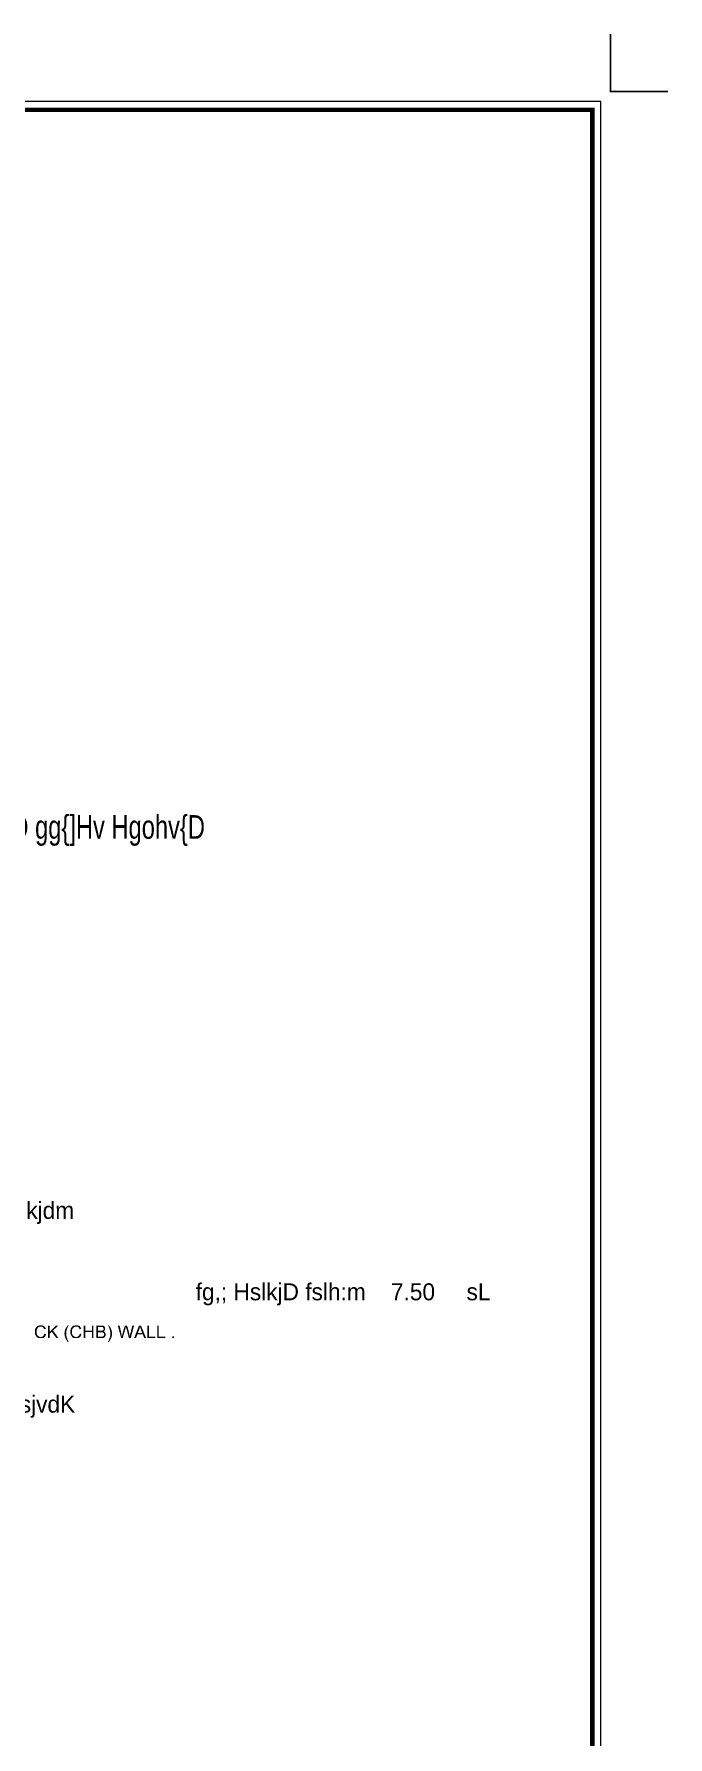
# Model space of a CAD drawing. Header units: inches. Extents: x -351 to 2582, y -266 to 144.
# Drawn here: x 512.62 to 519.24, y -64.09 to -46.3 of the extents above; entities that cross this region are included whole.
import ezdxf
from ezdxf.enums import TextEntityAlignment as Align

# ---------------------------------------------------------------- set-up
doc = ezdxf.new("R2010")
doc.units = ezdxf.units.IN
doc.header["$MEASUREMENT"] = 0
for name, color, linetype, lineweight in [('a-text 2', 7, 'Continuous', 13), ('Frame', 43, 'Continuous', 9), ('Text 2', 7, 'Continuous', 9)]:
    doc.layers.add(name, color=color, linetype=linetype, lineweight=lineweight)
for name, color, linetype in [('border', 30, 'Continuous'), ('LOGO', 7, 'Continuous'), ('PDF_Solid Fills', 7, 'Continuous')]:
    doc.layers.add(name, color=color, linetype=linetype)
doc.styles.add('SOSA', font='sosa.shx', dxfattribs={"width": 0.75})
doc.styles.add('XARB', font='xarb.shx', dxfattribs={"width": 0.75, "height": 0.5})

# ---------------------------------------------------------------- blocks, each defined once
blk = doc.blocks.new('ewrew')
at = {"layer": 'PDF_Solid Fills', "transparency": 33554559}
for points in [[(9312.329, 5140.336), (9312.351, 5140.327), (9312.351, 5140.327), (9312.351, 5140.323), (9312.351, 5140.318), (9312.351, 5140.318), (9312.351, 5140.314), (9312.347, 5140.314), (9312.347, 5140.309), (9312.347, 5140.309), (9312.347, 5140.305), (9312.342, 5140.305), (9312.342, 5140.3), (9312.342, 5140.3), (9312.338, 5140.296), (9312.338, 5140.296), (9312.338, 5140.292), (9312.333, 5140.292), (9312.333, 5140.292), (9312.333, 5140.287), (9312.329, 5140.287), (9312.329, 5140.287), (9312.324, 5140.283), (9312.324, 5140.283), (9312.324, 5140.283), (9312.32, 5140.278), (9312.32, 5140.278), (9312.32, 5140.278), (9312.316, 5140.278), (9312.316, 5140.274), (9312.311, 5140.274), (9312.311, 5140.274), (9312.307, 5140.274), (9312.307, 5140.27), (9312.302, 5140.27), (9312.298, 5140.27), (9312.298, 5140.27), (9312.293, 5140.27), (9312.293, 5140.27), (9312.289, 5140.27), (9312.289, 5140.27), (9312.285, 5140.27), (9312.28, 5140.27), (9312.28, 5140.27), (9312.276, 5140.27), (9312.276, 5140.27), (9312.271, 5140.27), (9312.267, 5140.27), (9312.267, 5140.27), (9312.262, 5140.27), (9312.262, 5140.27), (9312.258, 5140.27), (9312.254, 5140.27), (9312.254, 5140.27), (9312.249, 5140.27), (9312.249, 5140.27), (9312.245, 5140.274), (9312.245, 5140.274), (9312.24, 5140.274), (9312.24, 5140.274), (9312.236, 5140.274), (9312.236, 5140.278), (9312.231, 5140.278), (9312.231, 5140.278), (9312.231, 5140.278), (9312.227, 5140.283), (9312.227, 5140.283), (9312.223, 5140.283), (9312.223, 5140.287), (9312.218, 5140.287), (9312.218, 5140.287), (9312.218, 5140.292), (9312.214, 5140.292), (9312.214, 5140.296), (9312.214, 5140.296), (9312.209, 5140.296), (9312.209, 5140.3), (9312.209, 5140.3), (9312.205, 5140.305), (9312.205, 5140.305), (9312.205, 5140.309), (9312.205, 5140.309), (9312.2, 5140.314), (9312.2, 5140.314), (9312.2, 5140.318), (9312.2, 5140.318), (9312.2, 5140.323), (9312.2, 5140.323), (9312.196, 5140.327), (9312.196, 5140.327), (9312.196, 5140.331), (9312.196, 5140.331), (9312.196, 5140.336), (9312.196, 5140.336), (9312.196, 5140.34), (9312.192, 5140.345), (9312.192, 5140.345), (9312.192, 5140.349), (9312.192, 5140.349), (9312.192, 5140.354), (9312.192, 5140.354), (9312.192, 5140.358), (9312.192, 5140.362), (9312.192, 5140.362), (9312.192, 5140.367), (9312.192, 5140.367), (9312.192, 5140.371), (9312.192, 5140.376), (9312.192, 5140.376), (9312.192, 5140.38), (9312.192, 5140.38), (9312.196, 5140.385), (9312.196, 5140.385), (9312.196, 5140.389), (9312.196, 5140.393), (9312.196, 5140.393), (9312.196, 5140.398), (9312.196, 5140.398), (9312.196, 5140.402), (9312.2, 5140.402), (9312.2, 5140.407), (9312.2, 5140.407), (9312.2, 5140.411), (9312.205, 5140.411), (9312.205, 5140.411), (9312.205, 5140.416), (9312.205, 5140.416), (9312.205, 5140.42), (9312.209, 5140.42), (9312.209, 5140.424), (9312.209, 5140.424), (9312.214, 5140.429), (9312.214, 5140.429), (9312.218, 5140.429), (9312.218, 5140.433), (9312.218, 5140.433), (9312.223, 5140.438), (9312.223, 5140.438), (9312.227, 5140.438), (9312.227, 5140.442), (9312.231, 5140.442), (9312.231, 5140.442), (9312.236, 5140.447), (9312.236, 5140.447), (9312.236, 5140.447), (9312.24, 5140.447), (9312.24, 5140.447), (9312.245, 5140.447), (9312.245, 5140.451), (9312.249, 5140.451), (9312.249, 5140.451), (9312.254, 5140.451), (9312.254, 5140.451), (9312.258, 5140.451), (9312.258, 5140.455), (9312.262, 5140.455), (9312.267, 5140.455), (9312.267, 5140.455), (9312.271, 5140.455), (9312.271, 5140.455), (9312.276, 5140.455), (9312.276, 5140.455), (9312.28, 5140.455), (9312.28, 5140.455), (9312.285, 5140.455), (9312.285, 5140.455), (9312.289, 5140.455), (9312.293, 5140.455), (9312.293, 5140.455), (9312.298, 5140.455), (9312.298, 5140.451), (9312.302, 5140.451), (9312.302, 5140.451), (9312.307, 5140.451), (9312.307, 5140.451), (9312.311, 5140.451), (9312.311, 5140.447), (9312.316, 5140.447), (9312.316, 5140.447), (9312.32, 5140.447), (9312.32, 5140.442), (9312.324, 5140.442), (9312.324, 5140.442), (9312.324, 5140.442), (9312.329, 5140.438), (9312.329, 5140.438), (9312.333, 5140.433), (9312.333, 5140.433), (9312.333, 5140.433), (9312.338, 5140.429), (9312.338, 5140.429), (9312.338, 5140.424), (9312.342, 5140.424), (9312.342, 5140.42), (9312.342, 5140.42), (9312.342, 5140.416), (9312.347, 5140.416), (9312.347, 5140.411), (9312.347, 5140.411), (9312.347, 5140.407), (9312.351, 5140.407), (9312.351, 5140.402), (9312.351, 5140.402), (9312.324, 5140.398), (9312.324, 5140.398), (9312.324, 5140.402), (9312.324, 5140.407), (9312.32, 5140.407), (9312.32, 5140.411), (9312.32, 5140.411), (9312.32, 5140.416), (9312.316, 5140.416), (9312.316, 5140.42), (9312.316, 5140.42), (9312.311, 5140.42), (9312.311, 5140.424), (9312.311, 5140.424), (9312.307, 5140.424), (9312.307, 5140.429), (9312.302, 5140.429), (9312.302, 5140.429), (9312.298, 5140.429), (9312.298, 5140.433), (9312.293, 5140.433), (9312.293, 5140.433), (9312.289, 5140.433), (9312.289, 5140.433), (9312.285, 5140.433), (9312.285, 5140.433), (9312.28, 5140.433), (9312.276, 5140.433), (9312.276, 5140.433), (9312.271, 5140.433), (9312.271, 5140.433), (9312.267, 5140.433), (9312.262, 5140.433), (9312.262, 5140.433), (9312.258, 5140.433), (9312.258, 5140.433), (9312.254, 5140.429), (9312.254, 5140.429), (9312.249, 5140.429), (9312.249, 5140.429), (9312.245, 5140.429), (9312.245, 5140.424), (9312.245, 5140.424), (9312.24, 5140.424), (9312.24, 5140.42), (9312.236, 5140.42), (9312.236, 5140.42), (9312.231, 5140.416), (9312.231, 5140.416), (9312.231, 5140.411), (9312.227, 5140.411), (9312.227, 5140.407), (9312.227, 5140.407), (9312.227, 5140.402), (9312.223, 5140.402), (9312.223, 5140.398), (9312.223, 5140.398), (9312.223, 5140.393), (9312.223, 5140.393), (9312.223, 5140.389), (9312.218, 5140.389), (9312.218, 5140.385), (9312.218, 5140.385), (9312.218, 5140.38), (9312.218, 5140.38), (9312.218, 5140.376), (9312.218, 5140.371), (9312.218, 5140.371), (9312.218, 5140.367), (9312.218, 5140.367), (9312.218, 5140.362), (9312.218, 5140.362), (9312.218, 5140.358), (9312.218, 5140.358), (9312.218, 5140.354), (9312.218, 5140.354), (9312.218, 5140.349), (9312.218, 5140.345), (9312.218, 5140.345), (9312.218, 5140.34), (9312.218, 5140.34), (9312.218, 5140.336), (9312.218, 5140.336), (9312.223, 5140.331), (9312.223, 5140.331), (9312.223, 5140.327), (9312.223, 5140.327), (9312.223, 5140.323), (9312.223, 5140.323), (9312.227, 5140.318), (9312.227, 5140.318), (9312.227, 5140.314), (9312.227, 5140.314), (9312.231, 5140.309), (9312.231, 5140.309), (9312.231, 5140.305), (9312.236, 5140.305), (9312.236, 5140.305), (9312.236, 5140.3), (9312.24, 5140.3), (9312.24, 5140.3), (9312.245, 5140.296), (9312.245, 5140.296), (9312.249, 5140.296), (9312.249, 5140.296), (9312.254, 5140.292), (9312.254, 5140.292), (9312.258, 5140.292), (9312.258, 5140.292), (9312.262, 5140.292), (9312.262, 5140.287), (9312.267, 5140.287), (9312.267, 5140.287), (9312.271, 5140.287), (9312.271, 5140.287), (9312.276, 5140.287), (9312.28, 5140.287), (9312.28, 5140.287), (9312.285, 5140.287), (9312.285, 5140.287), (9312.289, 5140.287), (9312.289, 5140.292), (9312.293, 5140.292), (9312.298, 5140.292), (9312.298, 5140.292), (9312.302, 5140.292), (9312.302, 5140.296), (9312.302, 5140.296), (9312.307, 5140.296), (9312.307, 5140.3), (9312.311, 5140.3), (9312.311, 5140.3), (9312.311, 5140.3), (9312.316, 5140.305), (9312.316, 5140.305), (9312.316, 5140.309), (9312.32, 5140.309), (9312.32, 5140.314), (9312.32, 5140.314), (9312.324, 5140.318), (9312.324, 5140.318), (9312.324, 5140.323), (9312.324, 5140.323), (9312.329, 5140.327), (9312.329, 5140.327), (9312.329, 5140.331), (9312.329, 5140.336), (9312.329, 5140.336)], [(9312.382, 5140.27), (9312.382, 5140.451), (9312.404, 5140.451), (9312.404, 5140.362), (9312.497, 5140.451), (9312.528, 5140.451), (9312.453, 5140.38), (9312.532, 5140.27), (9312.501, 5140.27), (9312.435, 5140.362), (9312.404, 5140.331), (9312.404, 5140.27)], [(9312.661, 5140.216), (9312.661, 5140.221), (9312.661, 5140.221), (9312.656, 5140.221), (9312.656, 5140.225), (9312.656, 5140.225), (9312.652, 5140.23), (9312.652, 5140.23), (9312.652, 5140.234), (9312.652, 5140.234), (9312.647, 5140.239), (9312.647, 5140.239), (9312.647, 5140.243), (9312.643, 5140.243), (9312.643, 5140.247), (9312.643, 5140.247), (9312.643, 5140.252), (9312.639, 5140.252), (9312.639, 5140.256), (9312.639, 5140.256), (9312.634, 5140.261), (9312.634, 5140.261), (9312.634, 5140.265), (9312.634, 5140.265), (9312.63, 5140.27), (9312.63, 5140.27), (9312.63, 5140.274), (9312.63, 5140.278), (9312.63, 5140.278), (9312.625, 5140.283), (9312.625, 5140.283), (9312.625, 5140.287), (9312.625, 5140.287), (9312.625, 5140.292), (9312.625, 5140.292), (9312.625, 5140.296), (9312.621, 5140.296), (9312.621, 5140.3), (9312.621, 5140.305), (9312.621, 5140.305), (9312.621, 5140.309), (9312.621, 5140.309), (9312.621, 5140.314), (9312.621, 5140.314), (9312.621, 5140.318), (9312.621, 5140.323), (9312.621, 5140.323), (9312.616, 5140.327), (9312.616, 5140.327), (9312.616, 5140.331), (9312.616, 5140.331), (9312.616, 5140.336), (9312.616, 5140.336), (9312.616, 5140.34), (9312.616, 5140.34), (9312.616, 5140.345), (9312.616, 5140.345), (9312.621, 5140.349), (9312.621, 5140.354), (9312.621, 5140.354), (9312.621, 5140.358), (9312.621, 5140.358), (9312.621, 5140.362), (9312.621, 5140.362), (9312.621, 5140.367), (9312.621, 5140.371), (9312.621, 5140.371), (9312.621, 5140.376), (9312.621, 5140.376), (9312.625, 5140.38), (9312.625, 5140.38), (9312.625, 5140.385), (9312.625, 5140.385), (9312.625, 5140.389), (9312.625, 5140.389), (9312.63, 5140.393), (9312.63, 5140.393), (9312.63, 5140.398), (9312.63, 5140.398), (9312.63, 5140.402), (9312.634, 5140.402), (9312.634, 5140.407), (9312.634, 5140.407), (9312.634, 5140.411), (9312.634, 5140.411), (9312.639, 5140.416), (9312.639, 5140.416), (9312.639, 5140.42), (9312.639, 5140.42), (9312.643, 5140.424), (9312.643, 5140.424), (9312.643, 5140.429), (9312.647, 5140.429), (9312.647, 5140.433), (9312.647, 5140.433), (9312.652, 5140.438), (9312.652, 5140.438), (9312.652, 5140.442), (9312.656, 5140.442), (9312.656, 5140.447), (9312.656, 5140.447), (9312.661, 5140.451), (9312.661, 5140.451), (9312.661, 5140.455), (9312.661, 5140.455), (9312.678, 5140.455), (9312.678, 5140.451), (9312.674, 5140.451), (9312.674, 5140.447), (9312.67, 5140.442), (9312.67, 5140.442), (9312.67, 5140.438), (9312.67, 5140.438), (9312.665, 5140.433), (9312.665, 5140.433), (9312.665, 5140.429), (9312.661, 5140.429), (9312.661, 5140.424), (9312.661, 5140.424), (9312.661, 5140.42), (9312.661, 5140.42), (9312.661, 5140.42), (9312.656, 5140.42), (9312.656, 5140.416), (9312.656, 5140.416), (9312.656, 5140.411), (9312.656, 5140.411), (9312.652, 5140.407), (9312.652, 5140.402), (9312.652, 5140.402), (9312.652, 5140.398), (9312.652, 5140.398), (9312.652, 5140.393), (9312.647, 5140.393), (9312.647, 5140.389), (9312.647, 5140.389), (9312.647, 5140.385), (9312.647, 5140.385), (9312.647, 5140.38), (9312.647, 5140.376), (9312.643, 5140.376), (9312.643, 5140.371), (9312.643, 5140.371), (9312.643, 5140.367), (9312.643, 5140.367), (9312.643, 5140.362), (9312.643, 5140.358), (9312.643, 5140.358), (9312.643, 5140.354), (9312.643, 5140.354), (9312.643, 5140.349), (9312.643, 5140.349), (9312.643, 5140.345), (9312.643, 5140.34), (9312.643, 5140.34), (9312.643, 5140.336), (9312.643, 5140.336), (9312.643, 5140.336), (9312.643, 5140.331), (9312.643, 5140.327), (9312.643, 5140.327), (9312.643, 5140.323), (9312.643, 5140.323), (9312.643, 5140.318), (9312.643, 5140.318), (9312.643, 5140.314), (9312.643, 5140.314), (9312.643, 5140.309), (9312.643, 5140.309), (9312.643, 5140.305), (9312.643, 5140.305), (9312.643, 5140.3), (9312.643, 5140.296), (9312.647, 5140.296), (9312.647, 5140.292), (9312.647, 5140.292), (9312.647, 5140.287), (9312.647, 5140.287), (9312.647, 5140.283), (9312.647, 5140.283), (9312.652, 5140.278), (9312.652, 5140.278), (9312.652, 5140.274), (9312.652, 5140.274), (9312.652, 5140.27), (9312.652, 5140.27), (9312.656, 5140.265), (9312.656, 5140.261), (9312.656, 5140.261), (9312.656, 5140.256), (9312.656, 5140.256), (9312.661, 5140.252), (9312.661, 5140.252), (9312.661, 5140.247), (9312.661, 5140.247), (9312.665, 5140.243), (9312.665, 5140.243), (9312.665, 5140.239), (9312.665, 5140.239), (9312.67, 5140.234), (9312.67, 5140.23), (9312.67, 5140.23), (9312.674, 5140.225), (9312.674, 5140.225), (9312.674, 5140.221), (9312.678, 5140.221), (9312.678, 5140.216), (9312.678, 5140.216)], [(9312.838, 5140.336), (9312.86, 5140.327), (9312.86, 5140.327), (9312.86, 5140.323), (9312.86, 5140.318), (9312.855, 5140.318), (9312.855, 5140.314), (9312.855, 5140.314), (9312.855, 5140.309), (9312.855, 5140.309), (9312.851, 5140.305), (9312.851, 5140.305), (9312.851, 5140.3), (9312.847, 5140.3), (9312.847, 5140.296), (9312.847, 5140.296), (9312.847, 5140.292), (9312.842, 5140.292), (9312.842, 5140.292), (9312.838, 5140.287), (9312.838, 5140.287), (9312.838, 5140.287), (9312.833, 5140.283), (9312.833, 5140.283), (9312.833, 5140.283), (9312.829, 5140.278), (9312.829, 5140.278), (9312.824, 5140.278), (9312.824, 5140.278), (9312.82, 5140.274), (9312.82, 5140.274), (9312.816, 5140.274), (9312.816, 5140.274), (9312.811, 5140.27), (9312.811, 5140.27), (9312.807, 5140.27), (9312.807, 5140.27), (9312.802, 5140.27), (9312.802, 5140.27), (9312.798, 5140.27), (9312.793, 5140.27), (9312.793, 5140.27), (9312.789, 5140.27), (9312.789, 5140.27), (9312.785, 5140.27), (9312.785, 5140.27), (9312.78, 5140.27), (9312.776, 5140.27), (9312.776, 5140.27), (9312.771, 5140.27), (9312.767, 5140.27), (9312.767, 5140.27), (9312.762, 5140.27), (9312.762, 5140.27), (9312.758, 5140.27), (9312.758, 5140.27), (9312.754, 5140.274), (9312.754, 5140.274), (9312.749, 5140.274), (9312.749, 5140.274), (9312.745, 5140.274), (9312.745, 5140.278), (9312.74, 5140.278), (9312.74, 5140.278), (9312.736, 5140.278), (9312.736, 5140.283), (9312.736, 5140.283), (9312.731, 5140.283), (9312.731, 5140.287), (9312.727, 5140.287), (9312.727, 5140.287), (9312.723, 5140.292), (9312.723, 5140.292), (9312.723, 5140.296), (9312.718, 5140.296), (9312.718, 5140.296), (9312.718, 5140.3), (9312.714, 5140.3), (9312.714, 5140.305), (9312.714, 5140.305), (9312.714, 5140.309), (9312.709, 5140.309), (9312.709, 5140.314), (9312.709, 5140.314), (9312.709, 5140.318), (9312.709, 5140.318), (9312.705, 5140.323), (9312.705, 5140.323), (9312.705, 5140.327), (9312.705, 5140.327), (9312.705, 5140.331), (9312.705, 5140.331), (9312.705, 5140.336), (9312.7, 5140.336), (9312.7, 5140.34), (9312.7, 5140.345), (9312.7, 5140.345), (9312.7, 5140.349), (9312.7, 5140.349), (9312.7, 5140.354), (9312.7, 5140.354), (9312.7, 5140.358), (9312.7, 5140.362), (9312.7, 5140.362), (9312.7, 5140.367), (9312.7, 5140.367), (9312.7, 5140.371), (9312.7, 5140.376), (9312.7, 5140.376), (9312.7, 5140.38), (9312.7, 5140.38), (9312.7, 5140.385), (9312.7, 5140.385), (9312.705, 5140.389), (9312.705, 5140.393), (9312.705, 5140.393), (9312.705, 5140.398), (9312.705, 5140.398), (9312.705, 5140.402), (9312.705, 5140.402), (9312.709, 5140.407), (9312.709, 5140.407), (9312.709, 5140.411), (9312.709, 5140.411), (9312.709, 5140.411), (9312.714, 5140.416), (9312.714, 5140.416), (9312.714, 5140.42), (9312.718, 5140.42), (9312.718, 5140.424), (9312.718, 5140.424), (9312.723, 5140.429), (9312.723, 5140.429), (9312.723, 5140.429), (9312.727, 5140.433), (9312.727, 5140.433), (9312.731, 5140.438), (9312.731, 5140.438), (9312.731, 5140.438), (9312.736, 5140.442), (9312.736, 5140.442), (9312.74, 5140.442), (9312.74, 5140.447), (9312.74, 5140.447), (9312.745, 5140.447), (9312.745, 5140.447), (9312.749, 5140.447), (9312.749, 5140.447), (9312.754, 5140.451), (9312.754, 5140.451), (9312.758, 5140.451), (9312.762, 5140.451), (9312.762, 5140.451), (9312.767, 5140.451), (9312.767, 5140.455), (9312.771, 5140.455), (9312.771, 5140.455), (9312.776, 5140.455), (9312.776, 5140.455), (9312.78, 5140.455), (9312.785, 5140.455), (9312.785, 5140.455), (9312.785, 5140.455), (9312.789, 5140.455), (9312.793, 5140.455), (9312.793, 5140.455), (9312.798, 5140.455), (9312.798, 5140.455), (9312.802, 5140.455), (9312.802, 5140.455), (9312.807, 5140.451), (9312.811, 5140.451), (9312.811, 5140.451), (9312.816, 5140.451), (9312.816, 5140.451), (9312.82, 5140.451), (9312.82, 5140.447), (9312.824, 5140.447), (9312.824, 5140.447), (9312.829, 5140.447), (9312.829, 5140.442), (9312.829, 5140.442), (9312.833, 5140.442), (9312.833, 5140.442), (9312.838, 5140.438), (9312.838, 5140.438), (9312.838, 5140.433), (9312.842, 5140.433), (9312.842, 5140.433), (9312.842, 5140.429), (9312.847, 5140.429), (9312.847, 5140.424), (9312.847, 5140.424), (9312.851, 5140.42), (9312.851, 5140.42), (9312.851, 5140.416), (9312.851, 5140.416), (9312.855, 5140.411), (9312.855, 5140.411), (9312.855, 5140.407), (9312.855, 5140.407), (9312.86, 5140.402), (9312.86, 5140.402), (9312.833, 5140.398), (9312.833, 5140.398), (9312.833, 5140.402), (9312.829, 5140.407), (9312.829, 5140.407), (9312.829, 5140.411), (9312.829, 5140.411), (9312.824, 5140.416), (9312.824, 5140.416), (9312.824, 5140.42), (9312.82, 5140.42), (9312.82, 5140.42), (9312.82, 5140.424), (9312.816, 5140.424), (9312.816, 5140.424), (9312.816, 5140.429), (9312.811, 5140.429), (9312.811, 5140.429), (9312.807, 5140.429), (9312.807, 5140.433), (9312.802, 5140.433), (9312.802, 5140.433), (9312.798, 5140.433), (9312.798, 5140.433), (9312.793, 5140.433), (9312.789, 5140.433), (9312.789, 5140.433), (9312.785, 5140.433), (9312.785, 5140.433), (9312.78, 5140.433), (9312.776, 5140.433), (9312.776, 5140.433), (9312.771, 5140.433), (9312.771, 5140.433), (9312.767, 5140.433), (9312.767, 5140.433), (9312.762, 5140.429), (9312.758, 5140.429), (9312.758, 5140.429), (9312.758, 5140.429), (9312.754, 5140.429), (9312.754, 5140.424), (9312.749, 5140.424), (9312.749, 5140.424), (9312.745, 5140.42), (9312.745, 5140.42), (9312.745, 5140.42), (9312.74, 5140.416), (9312.74, 5140.416), (9312.736, 5140.411), (9312.736, 5140.411), (9312.736, 5140.407), (9312.736, 5140.407), (9312.731, 5140.402), (9312.731, 5140.402), (9312.731, 5140.398), (9312.731, 5140.398), (9312.731, 5140.393), (9312.727, 5140.393), (9312.727, 5140.389), (9312.727, 5140.389), (9312.727, 5140.385), (9312.727, 5140.385), (9312.727, 5140.38), (9312.727, 5140.38), (9312.727, 5140.376), (9312.727, 5140.371), (9312.727, 5140.371), (9312.727, 5140.367), (9312.727, 5140.367), (9312.727, 5140.362), (9312.727, 5140.362), (9312.727, 5140.358), (9312.727, 5140.358), (9312.727, 5140.354), (9312.727, 5140.354), (9312.727, 5140.349), (9312.727, 5140.345), (9312.727, 5140.345), (9312.727, 5140.34), (9312.727, 5140.34), (9312.727, 5140.336), (9312.727, 5140.336), (9312.727, 5140.331), (9312.727, 5140.331), (9312.731, 5140.327), (9312.731, 5140.327), (9312.731, 5140.323), (9312.731, 5140.323), (9312.731, 5140.318), (9312.736, 5140.318), (9312.736, 5140.314), (9312.736, 5140.314), (9312.736, 5140.309), (9312.74, 5140.309), (9312.74, 5140.305), (9312.74, 5140.305), (9312.745, 5140.305), (9312.745, 5140.3), (9312.749, 5140.3), (9312.749, 5140.3), (9312.754, 5140.296), (9312.754, 5140.296), (9312.754, 5140.296), (9312.758, 5140.296), (9312.758, 5140.292), (9312.762, 5140.292), (9312.762, 5140.292), (9312.767, 5140.292), (9312.767, 5140.292), (9312.771, 5140.287), (9312.776, 5140.287), (9312.776, 5140.287), (9312.78, 5140.287), (9312.78, 5140.287), (9312.785, 5140.287), (9312.785, 5140.287), (9312.789, 5140.287), (9312.793, 5140.287), (9312.793, 5140.287), (9312.798, 5140.287), (9312.798, 5140.292), (9312.802, 5140.292), (9312.802, 5140.292), (9312.807, 5140.292), (9312.807, 5140.292), (9312.811, 5140.296), (9312.811, 5140.296), (9312.816, 5140.296), (9312.816, 5140.3), (9312.82, 5140.3), (9312.82, 5140.3), (9312.82, 5140.3), (9312.824, 5140.305), (9312.824, 5140.305), (9312.824, 5140.309), (9312.829, 5140.309), (9312.829, 5140.314), (9312.829, 5140.314), (9312.829, 5140.318), (9312.833, 5140.318), (9312.833, 5140.323), (9312.833, 5140.323), (9312.833, 5140.327), (9312.833, 5140.327), (9312.838, 5140.331), (9312.838, 5140.336), (9312.838, 5140.336)], [(9312.891, 5140.27), (9312.891, 5140.451), (9312.917, 5140.451), (9312.917, 5140.376), (9313.01, 5140.376), (9313.01, 5140.451), (9313.032, 5140.451), (9313.032, 5140.27), (9313.01, 5140.27), (9313.01, 5140.358), (9312.917, 5140.358), (9312.917, 5140.27)], [(9313.254, 5140.216), (9313.24, 5140.216), (9313.24, 5140.221), (9313.24, 5140.221), (9313.245, 5140.225), (9313.245, 5140.225), (9313.245, 5140.23), (9313.249, 5140.23), (9313.249, 5140.234), (9313.249, 5140.234), (9313.249, 5140.239), (9313.254, 5140.239), (9313.254, 5140.243), (9313.254, 5140.247), (9313.254, 5140.247), (9313.258, 5140.252), (9313.258, 5140.252), (9313.258, 5140.256), (9313.258, 5140.256), (9313.262, 5140.261), (9313.262, 5140.261), (9313.262, 5140.265), (9313.262, 5140.265), (9313.262, 5140.27), (9313.267, 5140.27), (9313.267, 5140.274), (9313.267, 5140.278), (9313.267, 5140.278), (9313.267, 5140.283), (9313.267, 5140.283), (9313.271, 5140.287), (9313.271, 5140.287), (9313.271, 5140.292), (9313.271, 5140.292), (9313.271, 5140.296), (9313.271, 5140.296), (9313.271, 5140.3), (9313.271, 5140.3), (9313.271, 5140.305), (9313.276, 5140.305), (9313.276, 5140.309), (9313.276, 5140.314), (9313.276, 5140.314), (9313.276, 5140.318), (9313.276, 5140.318), (9313.276, 5140.323), (9313.276, 5140.323), (9313.276, 5140.327), (9313.276, 5140.327), (9313.276, 5140.331), (9313.276, 5140.331), (9313.276, 5140.336), (9313.276, 5140.336), (9313.276, 5140.34), (9313.276, 5140.34), (9313.276, 5140.345), (9313.276, 5140.345), (9313.276, 5140.349), (9313.276, 5140.354), (9313.276, 5140.354), (9313.276, 5140.358), (9313.276, 5140.358), (9313.276, 5140.362), (9313.276, 5140.362), (9313.276, 5140.367), (9313.271, 5140.367), (9313.271, 5140.371), (9313.271, 5140.376), (9313.271, 5140.376), (9313.271, 5140.38), (9313.271, 5140.38), (9313.271, 5140.385), (9313.271, 5140.385), (9313.271, 5140.389), (9313.267, 5140.389), (9313.267, 5140.393), (9313.267, 5140.393), (9313.267, 5140.398), (9313.267, 5140.398), (9313.267, 5140.402), (9313.262, 5140.407), (9313.262, 5140.407), (9313.262, 5140.411), (9313.262, 5140.411), (9313.262, 5140.416), (9313.258, 5140.416), (9313.258, 5140.42), (9313.258, 5140.42), (9313.258, 5140.42), (9313.258, 5140.424), (9313.258, 5140.424), (9313.254, 5140.424), (9313.254, 5140.429), (9313.254, 5140.429), (9313.254, 5140.433), (9313.249, 5140.433), (9313.249, 5140.438), (9313.249, 5140.438), (9313.245, 5140.442), (9313.245, 5140.447), (9313.245, 5140.447), (9313.24, 5140.451), (9313.24, 5140.455), (9313.24, 5140.455), (9313.254, 5140.455), (9313.258, 5140.451), (9313.258, 5140.451), (9313.258, 5140.447), (9313.262, 5140.447), (9313.262, 5140.442), (9313.262, 5140.442), (9313.267, 5140.438), (9313.267, 5140.438), (9313.267, 5140.433), (9313.271, 5140.433), (9313.271, 5140.429), (9313.271, 5140.429), (9313.276, 5140.424), (9313.276, 5140.424), (9313.276, 5140.42), (9313.276, 5140.42), (9313.28, 5140.416), (9313.28, 5140.416), (9313.28, 5140.411), (9313.28, 5140.411), (9313.285, 5140.407), (9313.285, 5140.407), (9313.285, 5140.402), (9313.285, 5140.402), (9313.285, 5140.398), (9313.289, 5140.398), (9313.289, 5140.393), (9313.289, 5140.393), (9313.289, 5140.393), (9313.289, 5140.389), (9313.289, 5140.389), (9313.293, 5140.385), (9313.293, 5140.385), (9313.293, 5140.38), (9313.293, 5140.38), (9313.293, 5140.376), (9313.293, 5140.371), (9313.293, 5140.371), (9313.298, 5140.367), (9313.298, 5140.367), (9313.298, 5140.362), (9313.298, 5140.362), (9313.298, 5140.358), (9313.298, 5140.358), (9313.298, 5140.354), (9313.298, 5140.349), (9313.298, 5140.349), (9313.298, 5140.345), (9313.298, 5140.345), (9313.298, 5140.34), (9313.298, 5140.34), (9313.298, 5140.336), (9313.298, 5140.336), (9313.298, 5140.331), (9313.298, 5140.327), (9313.298, 5140.327), (9313.298, 5140.323), (9313.298, 5140.323), (9313.298, 5140.318), (9313.298, 5140.318), (9313.298, 5140.314), (9313.298, 5140.309), (9313.298, 5140.309), (9313.298, 5140.305), (9313.298, 5140.305), (9313.293, 5140.3), (9313.293, 5140.3), (9313.293, 5140.296), (9313.293, 5140.292), (9313.293, 5140.292), (9313.293, 5140.287), (9313.293, 5140.287), (9313.289, 5140.283), (9313.289, 5140.283), (9313.289, 5140.278), (9313.289, 5140.278), (9313.289, 5140.274), (9313.285, 5140.274), (9313.285, 5140.27), (9313.285, 5140.27), (9313.285, 5140.265), (9313.285, 5140.265), (9313.28, 5140.261), (9313.28, 5140.261), (9313.28, 5140.256), (9313.28, 5140.256), (9313.276, 5140.252), (9313.276, 5140.252), (9313.276, 5140.247), (9313.276, 5140.247), (9313.271, 5140.243), (9313.271, 5140.243), (9313.271, 5140.239), (9313.267, 5140.239), (9313.267, 5140.234), (9313.267, 5140.234), (9313.262, 5140.23), (9313.262, 5140.23), (9313.262, 5140.225), (9313.262, 5140.225), (9313.258, 5140.221), (9313.258, 5140.221), (9313.258, 5140.216), (9313.254, 5140.216)], [(9313.431, 5140.27), (9313.382, 5140.451), (9313.408, 5140.451), (9313.435, 5140.331), (9313.435, 5140.331), (9313.435, 5140.327), (9313.435, 5140.327), (9313.435, 5140.323), (9313.435, 5140.323), (9313.439, 5140.318), (9313.439, 5140.314), (9313.439, 5140.314), (9313.439, 5140.309), (9313.439, 5140.309), (9313.439, 5140.305), (9313.439, 5140.305), (9313.439, 5140.3), (9313.439, 5140.296), (9313.444, 5140.296), (9313.444, 5140.3), (9313.444, 5140.305), (9313.444, 5140.309), (9313.444, 5140.309), (9313.448, 5140.314), (9313.448, 5140.318), (9313.448, 5140.318), (9313.448, 5140.323), (9313.448, 5140.323), (9313.448, 5140.327), (9313.448, 5140.327), (9313.448, 5140.327), (9313.448, 5140.327), (9313.448, 5140.331), (9313.484, 5140.451), (9313.515, 5140.451), (9313.541, 5140.362), (9313.541, 5140.358), (9313.541, 5140.354), (9313.541, 5140.354), (9313.541, 5140.349), (9313.541, 5140.349), (9313.546, 5140.345), (9313.546, 5140.34), (9313.546, 5140.34), (9313.546, 5140.336), (9313.546, 5140.336), (9313.546, 5140.331), (9313.546, 5140.331), (9313.55, 5140.327), (9313.55, 5140.323), (9313.55, 5140.323), (9313.55, 5140.318), (9313.55, 5140.318), (9313.55, 5140.314), (9313.55, 5140.314), (9313.55, 5140.309), (9313.55, 5140.309), (9313.554, 5140.305), (9313.554, 5140.3), (9313.554, 5140.3), (9313.554, 5140.296), (9313.554, 5140.296), (9313.554, 5140.296), (9313.554, 5140.3), (9313.554, 5140.3), (9313.554, 5140.305), (9313.554, 5140.309), (9313.559, 5140.309), (9313.559, 5140.314), (9313.559, 5140.314), (9313.559, 5140.318), (9313.559, 5140.318), (9313.559, 5140.323), (9313.559, 5140.323), (9313.559, 5140.327), (9313.563, 5140.331), (9313.563, 5140.331), (9313.563, 5140.336), (9313.59, 5140.451), (9313.616, 5140.451), (9313.568, 5140.27), (9313.541, 5140.27), (9313.506, 5140.411), (9313.501, 5140.411), (9313.501, 5140.416), (9313.501, 5140.42), (9313.501, 5140.42), (9313.501, 5140.424), (9313.501, 5140.424), (9313.497, 5140.429), (9313.497, 5140.429), (9313.497, 5140.429), (9313.497, 5140.429), (9313.497, 5140.424), (9313.497, 5140.42), (9313.497, 5140.42), (9313.497, 5140.416), (9313.493, 5140.416), (9313.493, 5140.411), (9313.493, 5140.411), (9313.493, 5140.411), (9313.453, 5140.27)], [(9313.807, 5140.27), (9313.807, 5140.451), (9313.829, 5140.451), (9313.829, 5140.292), (9313.922, 5140.292), (9313.922, 5140.27)], [(9313.948, 5140.27), (9313.948, 5140.451), (9313.97, 5140.451), (9313.97, 5140.292), (9314.063, 5140.292), (9314.063, 5140.27)], [(9314.165, 5140.27), (9314.165, 5140.296), (9314.187, 5140.296), (9314.187, 5140.27)]]:
    blk.add_hatch(color=256, dxfattribs=at).paths.add_polyline_path(points)
h = blk.add_hatch(color=256, dxfattribs=at)
h.paths.add_polyline_path([(9313.072, 5140.27), (9313.072, 5140.451), (9313.143, 5140.451), (9313.143, 5140.451), (9313.147, 5140.451), (9313.152, 5140.451), (9313.152, 5140.451), (9313.156, 5140.451), (9313.156, 5140.451), (9313.161, 5140.451), (9313.161, 5140.451), (9313.165, 5140.451), (9313.17, 5140.451), (9313.17, 5140.447), (9313.17, 5140.447), (9313.174, 5140.447), (9313.174, 5140.447), (9313.178, 5140.447), (9313.178, 5140.447), (9313.183, 5140.442), (9313.183, 5140.442), (9313.187, 5140.442), (9313.187, 5140.438), (9313.187, 5140.438), (9313.192, 5140.433), (9313.192, 5140.433), (9313.192, 5140.429), (9313.196, 5140.429), (9313.196, 5140.429), (9313.196, 5140.424), (9313.196, 5140.424), (9313.2, 5140.42), (9313.2, 5140.42), (9313.2, 5140.416), (9313.2, 5140.411), (9313.2, 5140.411), (9313.2, 5140.407), (9313.2, 5140.407), (9313.2, 5140.407), (9313.2, 5140.402), (9313.2, 5140.402), (9313.2, 5140.398), (9313.2, 5140.398), (9313.2, 5140.393), (9313.2, 5140.389), (9313.196, 5140.389), (9313.196, 5140.385), (9313.196, 5140.385), (9313.196, 5140.385), (9313.192, 5140.38), (9313.192, 5140.38), (9313.192, 5140.38), (9313.187, 5140.376), (9313.187, 5140.376), (9313.187, 5140.371), (9313.183, 5140.371), (9313.183, 5140.371), (9313.178, 5140.367), (9313.178, 5140.367), (9313.174, 5140.367), (9313.178, 5140.367), (9313.183, 5140.367), (9313.183, 5140.362), (9313.187, 5140.362), (9313.187, 5140.362), (9313.192, 5140.362), (9313.192, 5140.358), (9313.196, 5140.358), (9313.196, 5140.358), (9313.196, 5140.354), (9313.2, 5140.354), (9313.2, 5140.349), (9313.2, 5140.349), (9313.205, 5140.349), (9313.205, 5140.345), (9313.205, 5140.345), (9313.205, 5140.34), (9313.209, 5140.34), (9313.209, 5140.336), (9313.209, 5140.336), (9313.209, 5140.331), (9313.209, 5140.331), (9313.209, 5140.327), (9313.209, 5140.327), (9313.209, 5140.323), (9313.209, 5140.323), (9313.209, 5140.318), (9313.209, 5140.314), (9313.209, 5140.314), (9313.209, 5140.309), (9313.209, 5140.309), (9313.209, 5140.305), (9313.205, 5140.305), (9313.205, 5140.3), (9313.205, 5140.3), (9313.205, 5140.296), (9313.2, 5140.296), (9313.2, 5140.292), (9313.2, 5140.292), (9313.196, 5140.287), (9313.196, 5140.287), (9313.196, 5140.283), (9313.192, 5140.283), (9313.192, 5140.283), (9313.192, 5140.283), (9313.187, 5140.278), (9313.187, 5140.278), (9313.183, 5140.278), (9313.183, 5140.278), (9313.178, 5140.274), (9313.174, 5140.274), (9313.174, 5140.274), (9313.17, 5140.274), (9313.17, 5140.274), (9313.165, 5140.274), (9313.165, 5140.274), (9313.161, 5140.274), (9313.161, 5140.27), (9313.156, 5140.27), (9313.156, 5140.27), (9313.152, 5140.27), (9313.152, 5140.27), (9313.147, 5140.27), (9313.143, 5140.27), (9313.143, 5140.27)], flags=0)
h.paths.add_polyline_path([(9313.099, 5140.376), (9313.134, 5140.376), (9313.139, 5140.376), (9313.143, 5140.376), (9313.147, 5140.376), (9313.147, 5140.376), (9313.152, 5140.376), (9313.152, 5140.376), (9313.156, 5140.376), (9313.156, 5140.376), (9313.161, 5140.376), (9313.161, 5140.38), (9313.161, 5140.38), (9313.165, 5140.38), (9313.165, 5140.38), (9313.17, 5140.385), (9313.17, 5140.385), (9313.174, 5140.385), (9313.174, 5140.389), (9313.174, 5140.389), (9313.174, 5140.389), (9313.178, 5140.393), (9313.178, 5140.398), (9313.178, 5140.398), (9313.178, 5140.402), (9313.178, 5140.402), (9313.178, 5140.407), (9313.178, 5140.407), (9313.178, 5140.411), (9313.174, 5140.411), (9313.174, 5140.416), (9313.174, 5140.416), (9313.174, 5140.42), (9313.174, 5140.42), (9313.17, 5140.424), (9313.17, 5140.424), (9313.165, 5140.424), (9313.165, 5140.429), (9313.161, 5140.429), (9313.161, 5140.429), (9313.161, 5140.429), (9313.156, 5140.429), (9313.156, 5140.429), (9313.152, 5140.429), (9313.152, 5140.429), (9313.147, 5140.429), (9313.147, 5140.429), (9313.143, 5140.429), (9313.139, 5140.429), (9313.139, 5140.429), (9313.134, 5140.429), (9313.099, 5140.429)], flags=0)
h.paths.add_polyline_path([(9313.099, 5140.292), (9313.143, 5140.292), (9313.147, 5140.292), (9313.147, 5140.292), (9313.152, 5140.292), (9313.152, 5140.292), (9313.156, 5140.292), (9313.156, 5140.292), (9313.161, 5140.292), (9313.161, 5140.292), (9313.165, 5140.296), (9313.165, 5140.296), (9313.17, 5140.296), (9313.17, 5140.296), (9313.174, 5140.296), (9313.174, 5140.3), (9313.178, 5140.3), (9313.178, 5140.3), (9313.178, 5140.305), (9313.183, 5140.305), (9313.183, 5140.309), (9313.183, 5140.309), (9313.183, 5140.314), (9313.183, 5140.314), (9313.183, 5140.318), (9313.187, 5140.318), (9313.187, 5140.323), (9313.187, 5140.323), (9313.187, 5140.327), (9313.183, 5140.327), (9313.183, 5140.331), (9313.183, 5140.331), (9313.183, 5140.336), (9313.183, 5140.336), (9313.183, 5140.34), (9313.178, 5140.34), (9313.178, 5140.345), (9313.178, 5140.345), (9313.174, 5140.345), (9313.174, 5140.349), (9313.17, 5140.349), (9313.17, 5140.349), (9313.165, 5140.349), (9313.165, 5140.354), (9313.165, 5140.354), (9313.161, 5140.354), (9313.161, 5140.354), (9313.156, 5140.354), (9313.156, 5140.354), (9313.152, 5140.354), (9313.152, 5140.354), (9313.147, 5140.354), (9313.143, 5140.354), (9313.143, 5140.354), (9313.139, 5140.354), (9313.099, 5140.354)], flags=0)
h = blk.add_hatch(color=256, dxfattribs=at)
h.paths.add_polyline_path([(9313.616, 5140.27), (9313.687, 5140.451), (9313.714, 5140.451), (9313.789, 5140.27), (9313.762, 5140.27), (9313.74, 5140.327), (9313.665, 5140.327), (9313.643, 5140.27)], flags=0)
h.paths.add_polyline_path([(9313.67, 5140.345), (9313.731, 5140.345), (9313.714, 5140.393), (9313.714, 5140.398), (9313.709, 5140.402), (9313.709, 5140.402), (9313.709, 5140.407), (9313.709, 5140.411), (9313.705, 5140.411), (9313.705, 5140.416), (9313.705, 5140.416), (9313.705, 5140.42), (9313.705, 5140.42), (9313.705, 5140.424), (9313.7, 5140.424), (9313.7, 5140.429), (9313.7, 5140.429), (9313.7, 5140.433), (9313.7, 5140.433), (9313.7, 5140.429), (9313.7, 5140.429), (9313.7, 5140.424), (9313.696, 5140.424), (9313.696, 5140.42), (9313.696, 5140.42), (9313.696, 5140.416), (9313.696, 5140.416), (9313.696, 5140.411), (9313.696, 5140.407), (9313.692, 5140.407), (9313.692, 5140.402), (9313.692, 5140.402), (9313.692, 5140.398), (9313.692, 5140.398)], flags=0)
at = {"layer": 'a-text 2', "color": 7, "style": 'XARB'}
for s, p in [('gdhsm Hslkjdm', (9310.532, 5141.981, 0)), ('fg,; HslkjD fslh:m    7.50     sL', (9314.5, 5140.813, 0))]:
    blk.add_text(s, height=0.2433, dxfattribs=at).set_placement(p)
blk.add_text('u>G pvHVD lK Hgf,gdsjvdK', height=0.2433, dxfattribs=at).set_placement((9310.786, 5139.202), align=Align.CENTER)
blk = doc.blocks.new('A$C7E5B4212')
at = {"layer": 'LOGO'}
blk.add_lwpolyline([(41.964, 29.582), (41.332, 29.582), (41.332, 30.214)], dxfattribs=at)
blk.add_lwpolyline([(41.964, 29.582), (41.332, 29.582), (41.332, 30.214)], dxfattribs=at)
at = {"layer": 'LOGO', "const_width": 0.05}
blk.add_lwpolyline([(0.832, 0.832), (41.132, 0.832), (41.132, 29.382), (0.832, 29.382)], close=True, dxfattribs=at)
blk = doc.blocks.new('ttwttt')
at = {"layer": 'border', "color": 8}
blk.add_line((52.753, 0.641), (52.753, 37.305), dxfattribs=at)
at = {"layer": 'LOGO', "color": 240, "lineweight": -2}
for p, q in [((52.884, 37.5), (-0.13, 37.5)), ((52.884, -0.128), (52.884, 37.5))]:
    blk.add_line(p, q, dxfattribs=at)
at = {"layer": 'LOGO', "xscale": 1.309217692210943, "yscale": 1.309217692210943, "zscale": 1.309217692210943}
blk.add_blockref('A$C7E5B4212', (-1.089, -1.089), dxfattribs=at)

msp = doc.modelspace()

# ---------------------------------------------------------------- block references
at = {"color": 1, "xscale": 0.7281181409382419, "yscale": 0.7281181409382419, "zscale": 0.7281181409382419}
msp.add_blockref('ewrew', (-6267.75, -3802.645, 0), dxfattribs=at)
at = {"layer": 'Frame', "xscale": 0.7264620046856759, "yscale": 0.7264620046856759, "zscale": 0.7264620046856759}
msp.add_blockref('ttwttt', (480.121, -74.25), dxfattribs=at)

# ---------------------------------------------------------------- texts
at = {"layer": 'Text 2', "lineweight": 25, "ltscale": 0.5, "insert": (511.872, -54.621), "char_height": 0.24683, "attachment_point": 5, "style": 'SOSA'}
msp.add_mtext("\\A1;r'hU jtwdgD ggu>G HgpvHvD gg\\{]Hv Hgohv\\{D", dxfattribs=at)

doc.saveas('drawing.dxf')
